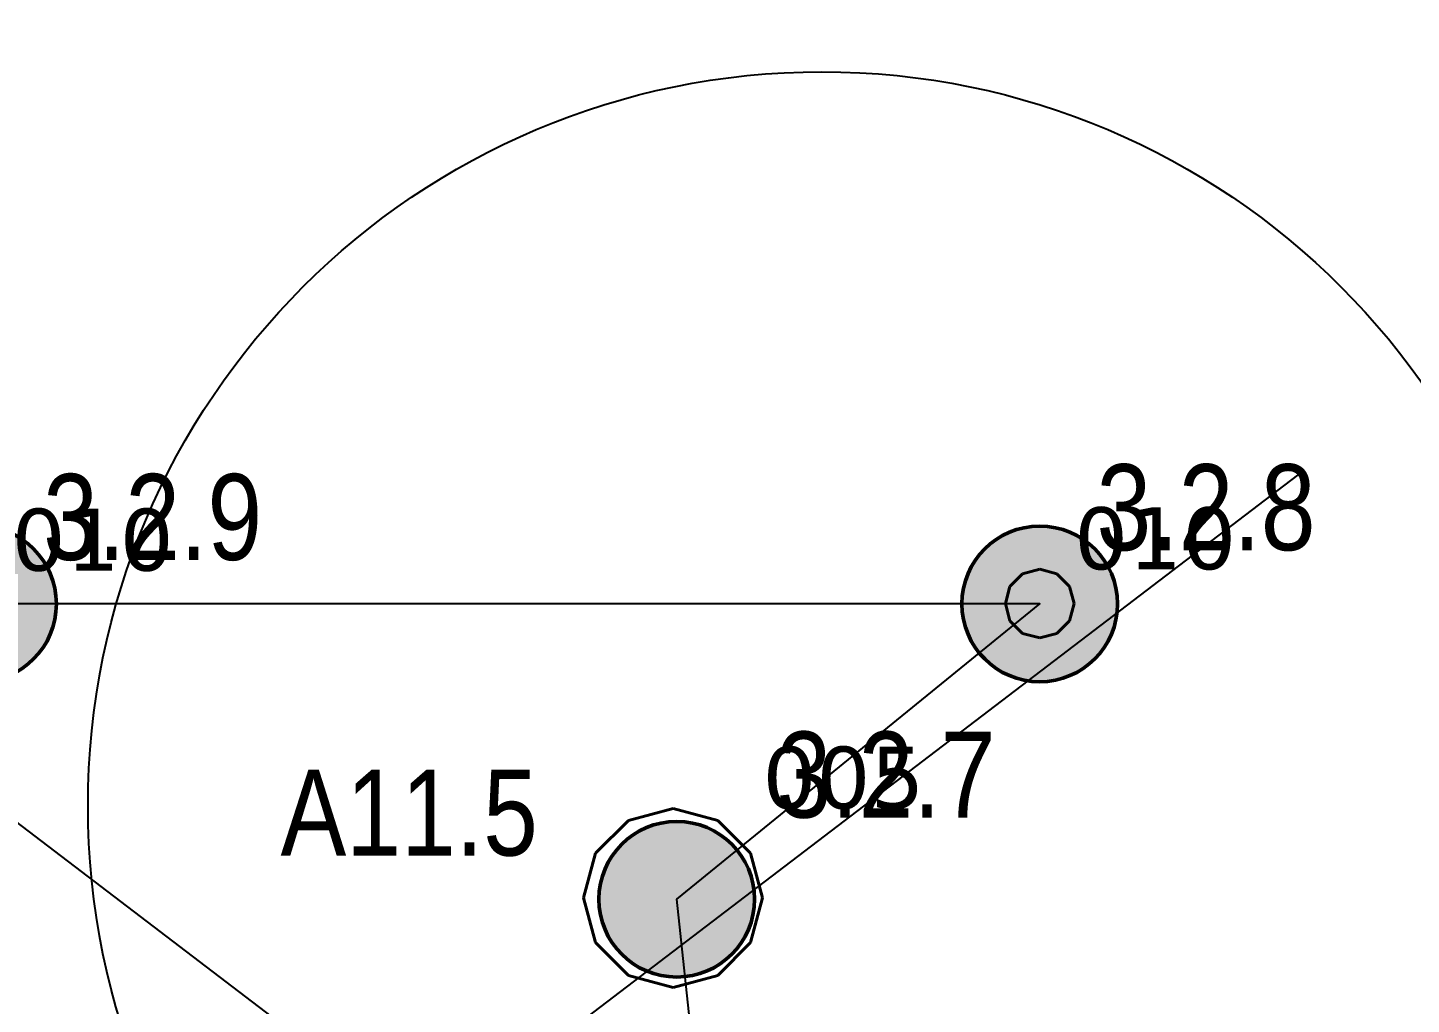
# Model space of a CAD drawing. Header units: millimetres. Extents: x -243740 to 150609, y -473655 to -165121.
# Drawn here: x -215733 to -211709, y -371026 to -368185 of the extents above; entities that cross this region are included whole.
import ezdxf
from ezdxf.enums import TextEntityAlignment as Align

# ---------------------------------------------------------------- set-up
doc = ezdxf.new("R2010")
doc.units = ezdxf.units.MM
doc.layers.add('_Гр.ЩД-1А.5.9.I2.2', color=6, linetype='Continuous')
for name, color, linetype, lineweight in [('_освещение_dali', 3, 'Continuous', 50), ('DLX_FL2_LUM 30', 5, 'Continuous', 40), ('DLX_FL2_LUM 35', 5, 'Continuous', 40), ('Освещение', 5, 'Continuous', 30)]:
    doc.layers.add(name, color=color, linetype=linetype, lineweight=lineweight)
doc.styles.add('Arial Narrow_6', font='ARIALN.TTF', dxfattribs={"height": 193.245432})
doc.styles.get("Standard").update_dxf_attribs({"font": 'ARIALN.TTF'})
doc.styles.add('TableTextStyle', font='')
doc.styles.get('TableTextStyle').set_extended_font_data('VERDANA.TTF')
doc.linetypes.add('Truba', pattern='A,3e-05,[4,MSH_7,S=1,R=0,X=0,Y=0],-3.022072', length=3.022102)

# ---------------------------------------------------------------- blocks, each defined once
blk = doc.blocks.new('dgdg')
at = {"layer": 'DLX_FL2_LUM 30'}
for points in [[(20654, 26946, 0), (20784, 26980.9, 0)], [(20784, 26980.9, 0), (20654, 26946, 0)], [(20784, 26980.9, 0), (20654, 26946, 0)], [(20654, 26946, 0), (20784, 26980.9, 0)], [(20784, 26980.9, 0), (20784, 26980.9, 0)], [(20784, 26980.9, 0), (20914, 26946, 0)], [(20914, 26946, 0), (20784, 26980.9, 0)], [(20784, 26980.9, 0), (20784, 26980.9, 0)], [(20914, 26946, 0), (20784, 26980.9, 0)], [(20784, 26980.9, 0), (20914, 26946, 0)], [(20558.8, 26850.9, 0), (20654, 26946, 0)], [(20654, 26946, 0), (20558.8, 26850.9, 0)], [(20654, 26946, 0), (20558.8, 26850.9, 0)], [(20558.8, 26850.9, 0), (20654, 26946, 0)], [(20654, 26946, 0), (20654, 26946, 0)], [(20654, 26946, 0), (20654, 26946, 0)], [(20914, 26946, 0), (20914, 26946, 0)], [(20914, 26946, 0), (21009.2, 26850.9, 0)], [(21009.2, 26850.9, 0), (20914, 26946, 0)], [(20914, 26946, 0), (20914, 26946, 0)], [(21009.2, 26850.9, 0), (20914, 26946, 0)], [(20914, 26946, 0), (21009.2, 26850.9, 0)], [(20524, 26720.9, 0), (20558.8, 26850.9, 0)], [(20558.8, 26850.9, 0), (20524, 26720.9, 0)], [(20558.8, 26850.9, 0), (20524, 26720.9, 0)], [(20524, 26720.9, 0), (20558.8, 26850.9, 0)], [(20558.8, 26850.9, 0), (20558.8, 26850.9, 0)], [(20558.8, 26850.9, 0), (20558.8, 26850.9, 0)], [(21009.2, 26850.9, 0), (21009.2, 26850.9, 0)], [(21009.2, 26850.9, 0), (21044, 26720.9, 0)], [(21044, 26720.9, 0), (21009.2, 26850.9, 0)], [(21009.2, 26850.9, 0), (21009.2, 26850.9, 0)], [(21044, 26720.9, 0), (21009.2, 26850.9, 0)], [(21009.2, 26850.9, 0), (21044, 26720.9, 0)], [(20558.8, 26590.9, 0), (20524, 26720.9, 0)], [(20524, 26720.9, 0), (20524, 26720.9, 0)], [(20524, 26720.9, 0), (20558.8, 26590.9, 0)], [(20524, 26720.9, 0), (20524, 26720.9, 0)], [(20524, 26720.9, 0), (20558.8, 26590.9, 0)], [(20558.8, 26590.9, 0), (20524, 26720.9, 0)], [(21044, 26720.9, 0), (21009.2, 26590.9, 0)], [(21009.2, 26590.9, 0), (21044, 26720.9, 0)], [(21009.2, 26590.9, 0), (21044, 26720.9, 0)], [(21044, 26720.9, 0), (21009.2, 26590.9, 0)], [(21044, 26720.9, 0), (21044, 26720.9, 0)], [(21044, 26720.9, 0), (21044, 26720.9, 0)], [(20654, 26495.7, 0), (20558.8, 26590.9, 0)], [(20558.8, 26590.9, 0), (20558.8, 26590.9, 0)], [(20558.8, 26590.9, 0), (20654, 26495.7, 0)], [(20558.8, 26590.9, 0), (20558.8, 26590.9, 0)], [(20558.8, 26590.9, 0), (20654, 26495.7, 0)], [(20654, 26495.7, 0), (20558.8, 26590.9, 0)], [(21009.2, 26590.9, 0), (20914, 26495.7, 0)], [(20914, 26495.7, 0), (21009.2, 26590.9, 0)], [(20914, 26495.7, 0), (21009.2, 26590.9, 0)], [(21009.2, 26590.9, 0), (20914, 26495.7, 0)], [(21009.2, 26590.9, 0), (21009.2, 26590.9, 0)], [(21009.2, 26590.9, 0), (21009.2, 26590.9, 0)], [(20784, 26460.9, 0), (20654, 26495.7, 0)], [(20654, 26495.7, 0), (20654, 26495.7, 0)], [(20654, 26495.7, 0), (20784, 26460.9, 0)], [(20654, 26495.7, 0), (20654, 26495.7, 0)], [(20654, 26495.7, 0), (20784, 26460.9, 0)], [(20784, 26460.9, 0), (20654, 26495.7, 0)], [(20914, 26495.7, 0), (20784, 26460.9, 0)], [(20784, 26460.9, 0), (20914, 26495.7, 0)], [(20784, 26460.9, 0), (20914, 26495.7, 0)], [(20914, 26495.7, 0), (20784, 26460.9, 0)], [(20914, 26495.7, 0), (20914, 26495.7, 0)], [(20914, 26495.7, 0), (20914, 26495.7, 0)], [(20784, 26460.9, 0), (20784, 26460.9, 0)], [(20784, 26460.9, 0), (20784, 26460.9, 0)]]:
    blk.add_polyline3d(points, dxfattribs=at)
at = {"layer": 'DLX_FL2_LUM 35'}
for points in [[(21763.9, 27627, 0), (21800.5, 27663.6, 0)], [(21800.5, 27663.6, 0), (21763.9, 27627, 0)], [(21800.5, 27663.6, 0), (21763.9, 27627, 0)], [(21763.9, 27627, 0), (21800.5, 27663.6, 0)], [(21800.5, 27663.6, 0), (21850.5, 27676.9, 0)], [(21850.5, 27676.9, 0), (21800.5, 27663.6, 0)], [(21850.5, 27676.9, 0), (21800.5, 27663.6, 0)], [(21800.5, 27663.6, 0), (21850.5, 27676.9, 0)], [(21800.5, 27663.6, 0), (21800.5, 27663.6, 0)], [(21800.5, 27663.6, 0), (21800.5, 27663.6, 0)], [(21850.5, 27676.9, 0), (21850.5, 27676.9, 0)], [(21850.5, 27676.9, 0), (21900.5, 27663.6, 0)], [(21900.5, 27663.6, 0), (21850.5, 27676.9, 0)], [(21850.5, 27676.9, 0), (21850.5, 27676.9, 0)], [(21900.5, 27663.6, 0), (21850.5, 27676.9, 0)], [(21850.5, 27676.9, 0), (21900.5, 27663.6, 0)], [(21900.5, 27663.6, 0), (21900.5, 27663.6, 0)], [(21900.5, 27663.6, 0), (21937.1, 27627, 0)], [(21937.1, 27627, 0), (21900.5, 27663.6, 0)], [(21900.5, 27663.6, 0), (21900.5, 27663.6, 0)], [(21937.1, 27627, 0), (21900.5, 27663.6, 0)], [(21900.5, 27663.6, 0), (21937.1, 27627, 0)], [(21750.5, 27576.9, 0), (21763.9, 27627, 0)], [(21763.9, 27627, 0), (21750.5, 27576.9, 0)], [(21763.9, 27627, 0), (21750.5, 27576.9, 0)], [(21750.5, 27576.9, 0), (21763.9, 27627, 0)], [(21763.9, 27627, 0), (21763.9, 27627, 0)], [(21763.9, 27627, 0), (21763.9, 27627, 0)], [(21937.1, 27627, 0), (21937.1, 27627, 0)], [(21937.1, 27627, 0), (21950.5, 27576.9, 0)], [(21950.5, 27576.9, 0), (21937.1, 27627, 0)], [(21937.1, 27627, 0), (21937.1, 27627, 0)], [(21950.5, 27576.9, 0), (21937.1, 27627, 0)], [(21937.1, 27627, 0), (21950.5, 27576.9, 0)], [(21763.9, 27526.9, 0), (21750.5, 27576.9, 0)], [(21750.5, 27576.9, 0), (21750.5, 27576.9, 0)], [(21750.5, 27576.9, 0), (21763.9, 27526.9, 0)], [(21750.5, 27576.9, 0), (21750.5, 27576.9, 0)], [(21750.5, 27576.9, 0), (21763.9, 27526.9, 0)], [(21763.9, 27526.9, 0), (21750.5, 27576.9, 0)], [(21950.5, 27576.9, 0), (21937.1, 27526.9, 0)], [(21937.1, 27526.9, 0), (21950.5, 27576.9, 0)], [(21937.1, 27526.9, 0), (21950.5, 27576.9, 0)], [(21950.5, 27576.9, 0), (21937.1, 27526.9, 0)], [(21950.5, 27576.9, 0), (21950.5, 27576.9, 0)], [(21950.5, 27576.9, 0), (21950.5, 27576.9, 0)], [(21800.5, 27490.3, 0), (21763.9, 27526.9, 0)], [(21763.9, 27526.9, 0), (21763.9, 27526.9, 0)], [(21763.9, 27526.9, 0), (21800.5, 27490.3, 0)], [(21763.9, 27526.9, 0), (21763.9, 27526.9, 0)], [(21763.9, 27526.9, 0), (21800.5, 27490.3, 0)], [(21800.5, 27490.3, 0), (21763.9, 27526.9, 0)], [(21937.1, 27526.9, 0), (21900.5, 27490.3, 0)], [(21900.5, 27490.3, 0), (21937.1, 27526.9, 0)], [(21900.5, 27490.3, 0), (21937.1, 27526.9, 0)], [(21937.1, 27526.9, 0), (21900.5, 27490.3, 0)], [(21937.1, 27526.9, 0), (21937.1, 27526.9, 0)], [(21937.1, 27526.9, 0), (21937.1, 27526.9, 0)], [(21850.5, 27477, 0), (21800.5, 27490.3, 0)], [(21800.5, 27490.3, 0), (21800.5, 27490.3, 0)], [(21800.5, 27490.3, 0), (21850.5, 27477, 0)], [(21800.5, 27490.3, 0), (21800.5, 27490.3, 0)], [(21800.5, 27490.3, 0), (21850.5, 27477, 0)], [(21850.5, 27477, 0), (21800.5, 27490.3, 0)], [(21900.5, 27490.3, 0), (21850.5, 27477, 0)], [(21850.5, 27477, 0), (21900.5, 27490.3, 0)], [(21850.5, 27477, 0), (21900.5, 27490.3, 0)], [(21900.5, 27490.3, 0), (21850.5, 27477, 0)], [(21900.5, 27490.3, 0), (21900.5, 27490.3, 0)], [(21900.5, 27490.3, 0), (21900.5, 27490.3, 0)], [(21850.5, 27477, 0), (21850.5, 27477, 0)], [(21850.5, 27477, 0), (21850.5, 27477, 0)]]:
    blk.add_polyline3d(points, dxfattribs=at)
at = {"layer": 'Освещение', "lineweight": 40, "style": 'Arial Narrow_6'}
blk.add_text('А11.5', height=250, dxfattribs=at).set_placement((19642.6, 26844.2))
blk = doc.blocks.new('A$Cab2378fa')
at = {"lineweight": 25, "true_color": 0xfff5f5}
h = blk.add_hatch(color=7, dxfattribs=at)
h.dxf.hatch_style = 1
h.paths.add_polyline_path([(0, 0), (-141.6, -170.3, 0.174923), (3, -222.4, 0.197808), (162.3, -156.8)])
h.paths.add_polyline_path([(-163.2, 157.6), (0, 0), (147.8, 177.8, 0.175398), (3, 230.2, 0.209014)])
at = {"lineweight": 25}
h = blk.add_hatch(color=0, dxfattribs=at)
h.paths.add_polyline_path([(162.3, -156.8, 0.442338), (147.8, 177.8), (0, 0)])
h.paths.add_polyline_path([(-141.6, -170.3), (0, 0), (-163.2, 157.6, 0.430096)])
blk.add_circle((3, 3.9), 226.3)

msp = doc.modelspace()

# ---------------------------------------------------------------- linework, layer by layer
at = {"layer": '_Гр.ЩД-1А.5.9.I2.2', "ltscale": 100}
msp.add_lwpolyline([(-211624.6, -372740.5), (-214435.3, -372740.5), (-214642.1, -371822.5), (-213030.1, -372242), (-213754, -371573.3), (-213845.3, -370720.1), (-212789.8, -369861.3), (-215875.7, -369861.3), (-216860.2, -369861.3), (-216860.2, -370964.9)], dxfattribs=at)
at = {"layer": 'Defpoints', "color": 251, "ltscale": 100, "true_color": 0x636466}
for points in [[(-212040, -369487.2), (-217090, -373337.2)], [(-217090, -369487.2), (-212040, -373337.2)]]:
    msp.add_lwpolyline(points, dxfattribs=at)
at = {"layer": 'Defpoints', "color": 3, "ltscale": 100}
msp.add_circle((-213422.9, -370448.4), 2134.5, dxfattribs=at)

# ---------------------------------------------------------------- block references
at = {"layer": '_освещение_dali', "color": 5, "ltscale": 100}
for p in [(-215878.7, -369865.2), (-212792.7, -369865.2), (-213848.3, -370724)]:
    msp.add_blockref('A$Cab2378fa', p, dxfattribs=at)
at = {"layer": 'Defpoints', "linetype": 'Truba'}
msp.add_blockref('dgdg', (-234640, -397437.2), dxfattribs=at)

# ---------------------------------------------------------------- texts
at = {"layer": '_Гр.ЩД-1А.5.9.I2.2', "ltscale": 100}
for s, p in [('3.2.9', (-215369.4, -369808.4)), ('3.2.8', (-212306, -369780.1)), ('3.2.7', (-213236.8, -370557.7))]:
    msp.add_text(s, height=250, dxfattribs=at).set_placement(p, align=Align.BOTTOM_CENTER)
at = {"layer": '_освещение_dali', "color": 71, "true_color": 0xc4e280, "style": 'TableTextStyle'}
for s, p in [('010', (-215779.5, -369764.3)), ('010', (-212689.5, -369760.2)), ('005', (-213596, -370456.3))]:
    msp.add_text(s, height=180, dxfattribs=at).set_placement(p)

doc.saveas('drawing.dxf')
